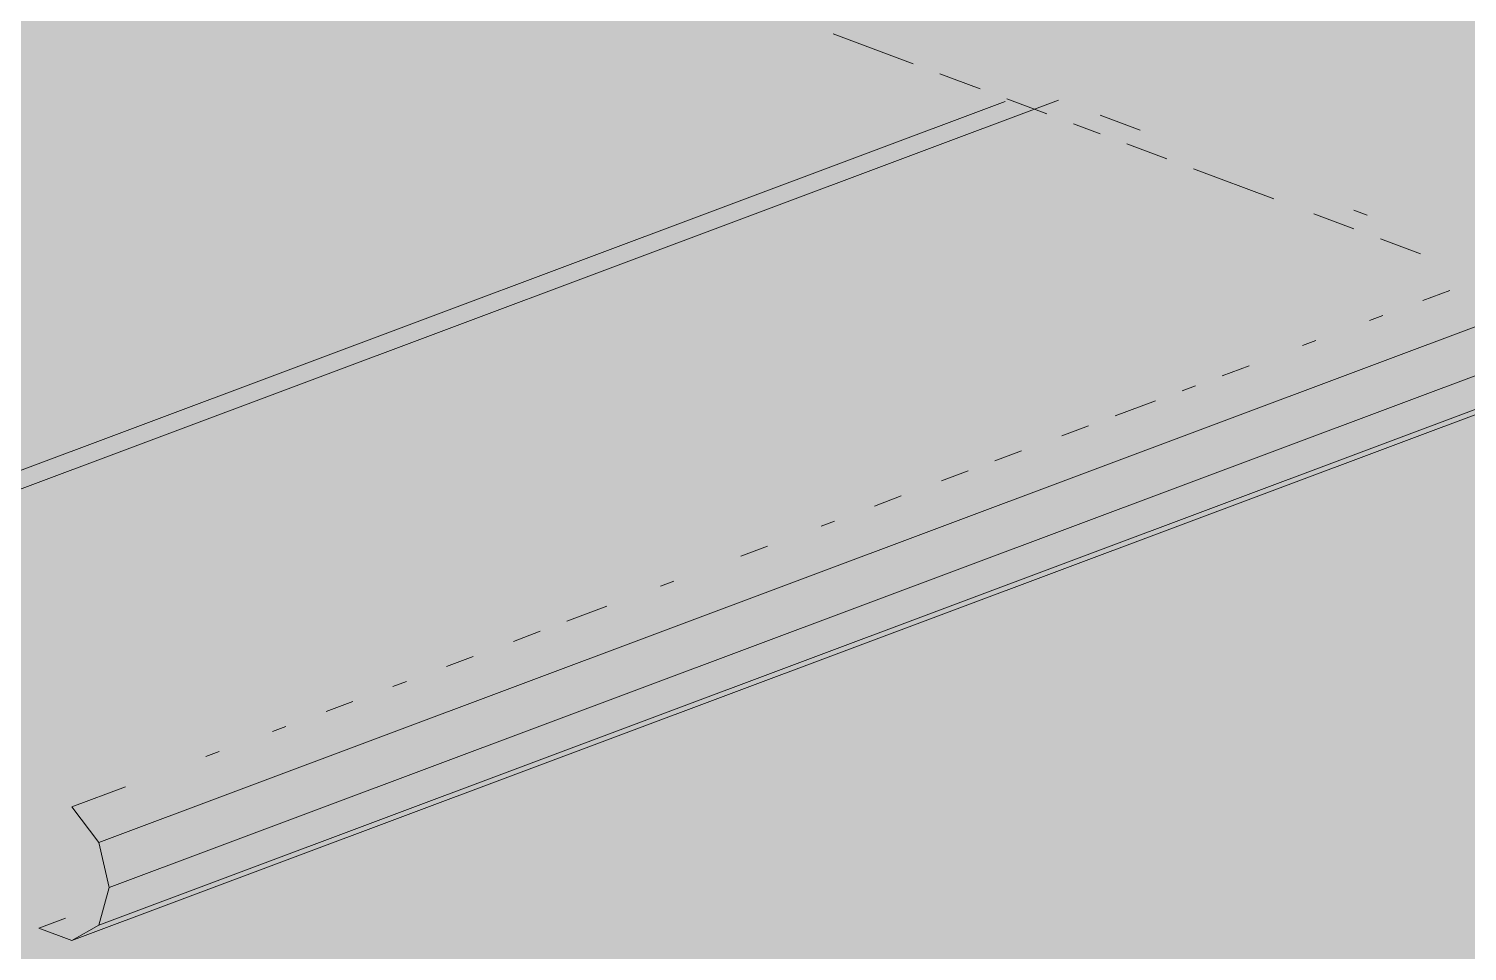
# Paper-space layout '03 3D Building and Roof' of a CAD drawing. Header units: millimetres. Extents: x 5 to 415, y 5 to 292.
# Drawn here: x 46.36 to 53.06, y 77.28 to 81.58 of the extents above; entities that cross this region are included whole.
import ezdxf

# ---------------------------------------------------------------- set-up
doc = ezdxf.new("R2010")
doc.units = ezdxf.units.MM
doc.layers.add('EXISTING', color=7, linetype='Continuous')
doc.layers.add('IMAGES', color=7, linetype='Continuous')

# ---------------------------------------------------------------- blocks, each defined once
blk = doc.blocks.new('SHEET_03')
at = {"layer": 'EXISTING', "color": 250, "lineweight": 9}
for p, q in [((46.6851, 77.7896), (71.6069, 87.1254)), ((71.4677, 86.8449), (46.7329, 77.5791)), ((46.6851, 77.4043), (71.4822, 86.6934)), ((46.5602, 77.332), (71.3573, 86.6212)), ((50.479, 81.4152), (50.1059, 81.5549)), ((50.7899, 81.2987), (50.6034, 81.3686)), ((37.7996, 76.3297), (50.9068, 81.2398)), ((37.9238, 76.2889), (51.1553, 81.2455)), ((51.1008, 81.1823), (50.9142, 81.2522)), ((51.3495, 81.1765), (51.536, 81.1066)), ((51.3495, 81.0891), (51.2251, 81.1357)), ((51.6604, 80.9726), (51.4738, 81.0425)), ((52.1578, 80.7863), (51.7847, 80.9261)), ((52.5309, 80.6466), (52.3443, 80.7164)), ((52.5309, 80.734), (52.593, 80.7107)), ((52.8418, 80.5301), (52.6552, 80.6)), ((52.8529, 80.3128), (52.9775, 80.3595)), ((52.6037, 80.2194), (52.666, 80.2428)), ((52.2921, 80.1027), (52.3545, 80.1261)), ((51.9183, 79.9627), (52.0429, 80.0094)), ((51.7314, 79.8927), (51.7937, 79.916)), ((51.4199, 79.776), (51.6068, 79.846)), ((51.1707, 79.6826), (51.2953, 79.7293)), ((50.8591, 79.5659), (50.9838, 79.6126)), ((50.6099, 79.4726), (50.7345, 79.5192)), ((50.2984, 79.3559), (50.423, 79.4025)), ((50.0492, 79.2625), (50.1115, 79.2858)), ((49.6754, 79.1225), (49.8, 79.1691)), ((49.3015, 78.9824), (49.3638, 79.0058)), ((48.8654, 78.8191), (49.0523, 78.8891)), ((48.6162, 78.7257), (48.7408, 78.7724)), ((48.3047, 78.609), (48.4293, 78.6557)), ((48.0555, 78.5156), (48.1178, 78.539)), ((47.7439, 78.3989), (47.8685, 78.4456)), ((47.4947, 78.3056), (47.557, 78.3289)), ((47.1832, 78.1889), (47.2455, 78.2122)), ((46.5602, 77.9555), (46.8094, 78.0488)), ((46.6851, 77.7896), (46.5602, 77.9555)), ((46.7329, 77.5791), (46.6851, 77.7896)), ((46.6851, 77.4043), (46.7329, 77.5791)), ((46.4057, 77.3899), (46.5303, 77.4366)), ((46.4057, 77.3899), (46.5602, 77.332)), ((46.5602, 77.332), (46.6851, 77.4043))]:
    blk.add_line(p, q, dxfattribs=at)
at = {"layer": 'IMAGES', "color": 7}
for points in [[(43.4007, 81.4857), (48.8843, 81.4857), (43.4007, 81.6571), (48.8843, 81.6571)], [(48.8843, 81.4857), (49.3984, 81.4857), (48.8843, 81.6571), (49.3984, 81.6571)], [(49.3984, 81.4857), (49.5698, 81.4857), (49.3984, 81.6571), (49.5698, 81.6571)], [(49.5698, 81.4857), (49.7411, 81.4857), (49.5698, 81.6571), (49.7411, 81.6571)], [(49.7411, 81.4857), (49.9125, 81.4857), (49.7411, 81.6571), (49.9125, 81.6571)], [(49.9125, 81.4857), (50.0838, 81.4857), (49.9125, 81.6571), (50.0838, 81.6571)], [(50.0838, 81.4857), (50.2552, 81.4857), (50.0838, 81.6571), (50.2552, 81.6571)], [(50.2552, 81.4857), (50.4266, 81.4857), (50.2552, 81.6571), (50.4266, 81.6571)], [(50.4266, 81.4857), (50.5979, 81.4857), (50.4266, 81.6571), (50.5979, 81.6571)], [(50.5979, 81.4857), (50.7693, 81.4857), (50.5979, 81.6571), (50.7693, 81.6571)], [(50.7693, 81.4857), (51.112, 81.4857), (50.7693, 81.6571), (51.112, 81.6571)], [(51.112, 81.4857), (51.2834, 81.4857), (51.112, 81.6571), (51.2834, 81.6571)], [(51.2834, 81.4857), (52.8257, 81.4857), (51.2834, 81.6571), (52.8257, 81.6571)], [(52.8257, 81.4857), (52.997, 81.4857), (52.8257, 81.6571), (52.997, 81.6571)], [(52.997, 81.4857), (53.1684, 81.4857), (52.997, 81.6571), (53.1684, 81.6571)], [(42.0298, 81.3143), (48.3702, 81.3143), (42.0298, 81.4857), (48.3702, 81.4857)], [(48.3702, 81.3143), (48.5416, 81.3143), (48.3702, 81.4857), (48.5416, 81.4857)], [(48.5416, 81.3143), (48.8843, 81.3143), (48.5416, 81.4857), (48.8843, 81.4857)], [(48.8843, 81.3143), (49.0557, 81.3143), (48.8843, 81.4857), (49.0557, 81.4857)], [(49.0557, 81.3143), (49.3984, 81.3143), (49.0557, 81.4857), (49.3984, 81.4857)], [(49.3984, 81.3143), (49.5698, 81.3143), (49.3984, 81.4857), (49.5698, 81.4857)], [(49.5698, 81.3143), (49.7411, 81.3143), (49.5698, 81.4857), (49.7411, 81.4857)], [(49.7411, 81.3143), (49.9125, 81.3143), (49.7411, 81.4857), (49.9125, 81.4857)], [(49.9125, 81.3143), (50.0838, 81.3143), (49.9125, 81.4857), (50.0838, 81.4857)], [(50.0838, 81.3143), (50.2552, 81.3143), (50.0838, 81.4857), (50.2552, 81.4857)], [(50.2552, 81.3143), (50.4266, 81.3143), (50.2552, 81.4857), (50.4266, 81.4857)], [(50.4266, 81.3143), (50.7693, 81.3143), (50.4266, 81.4857), (50.7693, 81.4857)], [(50.7693, 81.3143), (50.9407, 81.3143), (50.7693, 81.4857), (50.9407, 81.4857)], [(50.9407, 81.3143), (51.112, 81.3143), (50.9407, 81.4857), (51.112, 81.4857)], [(51.112, 81.3143), (51.2834, 81.3143), (51.112, 81.4857), (51.2834, 81.4857)], [(51.2834, 81.3143), (51.4547, 81.3143), (51.2834, 81.4857), (51.4547, 81.4857)], [(51.4547, 81.3143), (51.6261, 81.3143), (51.4547, 81.4857), (51.6261, 81.4857)], [(51.6261, 81.3143), (52.997, 81.3143), (51.6261, 81.4857), (52.997, 81.4857)], [(52.997, 81.3143), (53.1684, 81.3143), (52.997, 81.4857), (53.1684, 81.4857)], [(41.687, 81.1429), (47.8561, 81.1429), (41.687, 81.3143), (47.8561, 81.3143)], [(47.8561, 81.1429), (48.0275, 81.1429), (47.8561, 81.3143), (48.0275, 81.3143)], [(48.0275, 81.1429), (48.1988, 81.1429), (48.0275, 81.3143), (48.1988, 81.3143)], [(48.1988, 81.1429), (48.3702, 81.1429), (48.1988, 81.3143), (48.3702, 81.3143)], [(48.3702, 81.1429), (48.5416, 81.1429), (48.3702, 81.3143), (48.5416, 81.3143)], [(48.5416, 81.1429), (48.8843, 81.1429), (48.5416, 81.3143), (48.8843, 81.3143)], [(48.8843, 81.1429), (49.0557, 81.1429), (48.8843, 81.3143), (49.0557, 81.3143)], [(49.0557, 81.1429), (49.3984, 81.1429), (49.0557, 81.3143), (49.3984, 81.3143)], [(49.3984, 81.1429), (50.0838, 81.1429), (49.3984, 81.3143), (50.0838, 81.3143)], [(50.0838, 81.1429), (50.2552, 81.1429), (50.0838, 81.3143), (50.2552, 81.3143)], [(50.2552, 81.1429), (50.4266, 81.1429), (50.2552, 81.3143), (50.4266, 81.3143)], [(50.4266, 81.1429), (50.5979, 81.1429), (50.4266, 81.3143), (50.5979, 81.3143)], [(50.5979, 81.1429), (50.7693, 81.1429), (50.5979, 81.3143), (50.7693, 81.3143)], [(50.7693, 81.1429), (50.9407, 81.1429), (50.7693, 81.3143), (50.9407, 81.3143)], [(50.9407, 81.1429), (51.112, 81.1429), (50.9407, 81.3143), (51.112, 81.3143)], [(51.112, 81.1429), (51.4547, 81.1429), (51.112, 81.3143), (51.4547, 81.3143)], [(51.4547, 81.1429), (51.6261, 81.1429), (51.4547, 81.3143), (51.6261, 81.3143)], [(51.6261, 81.1429), (51.7975, 81.1429), (51.6261, 81.3143), (51.7975, 81.3143)], [(51.7975, 81.1429), (51.9688, 81.1429), (51.7975, 81.3143), (51.9688, 81.3143)], [(51.9688, 81.1429), (53.6825, 81.1429), (51.9688, 81.3143), (53.6825, 81.3143)], [(40.4875, 80.9714), (47.6848, 80.9714), (40.4875, 81.1429), (47.6848, 81.1429)], [(47.6848, 80.9714), (47.8561, 80.9714), (47.6848, 81.1429), (47.8561, 81.1429)], [(47.8561, 80.9714), (48.0275, 80.9714), (47.8561, 81.1429), (48.0275, 81.1429)], [(48.0275, 80.9714), (48.1988, 80.9714), (48.0275, 81.1429), (48.1988, 81.1429)], [(48.1988, 80.9714), (48.3702, 80.9714), (48.1988, 81.1429), (48.3702, 81.1429)], [(48.3702, 80.9714), (48.5416, 80.9714), (48.3702, 81.1429), (48.5416, 81.1429)], [(48.5416, 80.9714), (48.7129, 80.9714), (48.5416, 81.1429), (48.7129, 81.1429)], [(48.7129, 80.9714), (48.8843, 80.9714), (48.7129, 81.1429), (48.8843, 81.1429)], [(48.8843, 80.9714), (49.7411, 80.9714), (48.8843, 81.1429), (49.7411, 81.1429)], [(49.7411, 80.9714), (49.9125, 80.9714), (49.7411, 81.1429), (49.9125, 81.1429)], [(49.9125, 80.9714), (50.0838, 80.9714), (49.9125, 81.1429), (50.0838, 81.1429)], [(50.0838, 80.9714), (50.2552, 80.9714), (50.0838, 81.1429), (50.2552, 81.1429)], [(50.2552, 80.9714), (50.4266, 80.9714), (50.2552, 81.1429), (50.4266, 81.1429)], [(50.4266, 80.9714), (50.9407, 80.9714), (50.4266, 81.1429), (50.9407, 81.1429)], [(50.9407, 80.9714), (51.2834, 80.9714), (50.9407, 81.1429), (51.2834, 81.1429)], [(51.2834, 80.9714), (51.6261, 80.9714), (51.2834, 81.1429), (51.6261, 81.1429)], [(51.6261, 80.9714), (51.7975, 80.9714), (51.6261, 81.1429), (51.7975, 81.1429)], [(51.7975, 80.9714), (51.9688, 80.9714), (51.7975, 81.1429), (51.9688, 81.1429)], [(51.9688, 80.9714), (52.1402, 80.9714), (51.9688, 81.1429), (52.1402, 81.1429)], [(52.1402, 80.9714), (52.3116, 80.9714), (52.1402, 81.1429), (52.3116, 81.1429)], [(52.3116, 80.8), (52.4829, 80.8), (52.3116, 81.1429), (52.4829, 81.1429)], [(52.4829, 80.9714), (52.8257, 80.9714), (52.4829, 81.1429), (52.8257, 81.1429)], [(52.8257, 80.9714), (52.997, 80.9714), (52.8257, 81.1429), (52.997, 81.1429)], [(52.997, 80.9714), (53.1684, 80.9714), (52.997, 81.1429), (53.1684, 81.1429)], [(39.8021, 80.8), (46.9993, 80.8), (39.8021, 80.9714), (46.9993, 80.9714)], [(46.9993, 80.8), (47.1707, 80.8), (46.9993, 80.9714), (47.1707, 80.9714)], [(47.1707, 80.8), (47.342, 80.8), (47.1707, 80.9714), (47.342, 80.9714)], [(47.342, 80.8), (47.5134, 80.8), (47.342, 80.9714), (47.5134, 80.9714)], [(47.5134, 80.8), (47.6848, 80.8), (47.5134, 80.9714), (47.6848, 80.9714)], [(47.6848, 80.8), (47.8561, 80.8), (47.6848, 80.9714), (47.8561, 80.9714)], [(47.8561, 80.8), (48.0275, 80.8), (47.8561, 80.9714), (48.0275, 80.9714)], [(48.0275, 80.8), (48.1988, 80.8), (48.0275, 80.9714), (48.1988, 80.9714)], [(48.1988, 80.8), (48.3702, 80.8), (48.1988, 80.9714), (48.3702, 80.9714)], [(48.3702, 80.8), (48.5416, 80.8), (48.3702, 80.9714), (48.5416, 80.9714)], [(48.5416, 80.8), (49.227, 80.8), (48.5416, 80.9714), (49.227, 80.9714)], [(49.227, 80.8), (49.7411, 80.8), (49.227, 80.9714), (49.7411, 80.9714)], [(49.7411, 80.8), (49.9125, 80.8), (49.7411, 80.9714), (49.9125, 80.9714)], [(49.9125, 80.8), (50.0838, 80.8), (49.9125, 80.9714), (50.0838, 80.9714)], [(50.0838, 80.8), (50.4266, 80.8), (50.0838, 80.9714), (50.4266, 80.9714)], [(50.4266, 80.8), (50.5979, 80.8), (50.4266, 80.9714), (50.5979, 80.9714)], [(50.5979, 80.8), (50.7693, 80.8), (50.5979, 80.9714), (50.7693, 80.9714)], [(50.7693, 80.8), (51.2834, 80.8), (50.7693, 80.9714), (51.2834, 80.9714)], [(51.2834, 80.8), (51.4547, 80.8), (51.2834, 80.9714), (51.4547, 80.9714)], [(51.4547, 80.8), (52.1402, 80.8), (51.4547, 80.9714), (52.1402, 80.9714)], [(52.1402, 80.8), (52.3116, 80.8), (52.1402, 80.9714), (52.3116, 80.9714)], [(52.4829, 80.8), (52.6543, 80.8), (52.4829, 80.9714), (52.6543, 80.9714)], [(52.6543, 80.8), (52.8257, 80.8), (52.6543, 80.9714), (52.8257, 80.9714)], [(52.8257, 80.8), (52.997, 80.8), (52.8257, 80.9714), (52.997, 80.9714)], [(52.997, 80.8), (53.1684, 80.8), (52.997, 80.9714), (53.1684, 80.9714)], [(38.6025, 80.6286), (46.4852, 80.6286), (38.6025, 80.8), (46.4852, 80.8)], [(46.4852, 80.6286), (46.8279, 80.6286), (46.4852, 80.8), (46.8279, 80.8)], [(46.8279, 80.6286), (46.9993, 80.6286), (46.8279, 80.8), (46.9993, 80.8)], [(46.9993, 80.6286), (47.1707, 80.6286), (46.9993, 80.8), (47.1707, 80.8)], [(47.1707, 80.6286), (47.342, 80.6286), (47.1707, 80.8), (47.342, 80.8)], [(47.342, 80.6286), (47.5134, 80.6286), (47.342, 80.8), (47.5134, 80.8)], [(47.5134, 80.6286), (47.6848, 80.6286), (47.5134, 80.8), (47.6848, 80.8)], [(47.6848, 80.6286), (48.0275, 80.6286), (47.6848, 80.8), (48.0275, 80.8)], [(48.0275, 80.6286), (48.8843, 80.6286), (48.0275, 80.8), (48.8843, 80.8)], [(48.8843, 80.6286), (49.0557, 80.6286), (48.8843, 80.8), (49.0557, 80.8)], [(49.0557, 80.6286), (49.227, 80.6286), (49.0557, 80.8), (49.227, 80.8)], [(49.227, 80.6286), (49.3984, 80.6286), (49.227, 80.8), (49.3984, 80.8)], [(49.3984, 80.6286), (49.5698, 80.6286), (49.3984, 80.8), (49.5698, 80.8)], [(49.5698, 80.6286), (50.0838, 80.6286), (49.5698, 80.8), (50.0838, 80.8)], [(50.0838, 80.6286), (50.2552, 80.6286), (50.0838, 80.8), (50.2552, 80.8)], [(50.2552, 80.6286), (50.4266, 80.6286), (50.2552, 80.8), (50.4266, 80.8)], [(50.4266, 80.6286), (50.7693, 80.6286), (50.4266, 80.8), (50.7693, 80.8)], [(50.7693, 80.6286), (51.4547, 80.6286), (50.7693, 80.8), (51.4547, 80.8)], [(51.4547, 80.6286), (51.6261, 80.6286), (51.4547, 80.8), (51.6261, 80.8)], [(51.6261, 80.6286), (51.7975, 80.6286), (51.6261, 80.8), (51.7975, 80.8)], [(51.7975, 80.6286), (51.9688, 80.6286), (51.7975, 80.8), (51.9688, 80.8)], [(51.9688, 80.6286), (52.3116, 80.6286), (51.9688, 80.8), (52.3116, 80.8)], [(52.3116, 80.6286), (52.4829, 80.6286), (52.3116, 80.8), (52.4829, 80.8)], [(52.4829, 80.4571), (52.6543, 80.4571), (52.4829, 80.8), (52.6543, 80.8)], [(52.6543, 80.6286), (52.8257, 80.6286), (52.6543, 80.8), (52.8257, 80.8)], [(52.8257, 80.6286), (52.997, 80.6286), (52.8257, 80.8), (52.997, 80.8)], [(52.997, 80.6286), (53.1684, 80.6286), (52.997, 80.8), (53.1684, 80.8)], [(46.1425, 80.4571), (46.4852, 80.4571), (46.1425, 80.6286), (46.4852, 80.6286)], [(46.4852, 80.4571), (46.8279, 80.4571), (46.4852, 80.6286), (46.8279, 80.6286)], [(46.8279, 80.4571), (46.9993, 80.4571), (46.8279, 80.6286), (46.9993, 80.6286)], [(46.9993, 80.4571), (47.1707, 80.4571), (46.9993, 80.6286), (47.1707, 80.6286)], [(47.1707, 80.4571), (47.342, 80.4571), (47.1707, 80.6286), (47.342, 80.6286)], [(47.342, 80.4571), (47.6848, 80.4571), (47.342, 80.6286), (47.6848, 80.6286)], [(47.6848, 80.4571), (48.3702, 80.4571), (47.6848, 80.6286), (48.3702, 80.6286)], [(48.3702, 80.4571), (48.5416, 80.4571), (48.3702, 80.6286), (48.5416, 80.6286)], [(48.5416, 80.4571), (48.7129, 80.4571), (48.5416, 80.6286), (48.7129, 80.6286)], [(48.7129, 80.4571), (48.8843, 80.4571), (48.7129, 80.6286), (48.8843, 80.6286)], [(48.8843, 80.4571), (49.0557, 80.4571), (48.8843, 80.6286), (49.0557, 80.6286)], [(49.0557, 80.2857), (49.227, 80.2857), (49.0557, 80.6286), (49.227, 80.6286)], [(49.227, 80.4571), (49.5698, 80.4571), (49.227, 80.6286), (49.5698, 80.6286)], [(49.5698, 80.4571), (49.7411, 80.4571), (49.5698, 80.6286), (49.7411, 80.6286)], [(49.7411, 80.4571), (49.9125, 80.4571), (49.7411, 80.6286), (49.9125, 80.6286)], [(49.9125, 80.4571), (50.2552, 80.4571), (49.9125, 80.6286), (50.2552, 80.6286)], [(50.2552, 80.4571), (51.7975, 80.4571), (50.2552, 80.6286), (51.7975, 80.6286)], [(51.7975, 80.4571), (52.3116, 80.4571), (51.7975, 80.6286), (52.3116, 80.6286)], [(52.3116, 80.4571), (52.4829, 80.4571), (52.3116, 80.6286), (52.4829, 80.6286)], [(52.6543, 80.4571), (52.8257, 80.4571), (52.6543, 80.6286), (52.8257, 80.6286)], [(52.8257, 80.4571), (52.997, 80.4571), (52.8257, 80.6286), (52.997, 80.6286)], [(52.997, 80.4571), (53.1684, 80.4571), (52.997, 80.6286), (53.1684, 80.6286)], [(46.3139, 80.2857), (46.4852, 80.2857), (46.3139, 80.4571), (46.4852, 80.4571)], [(46.4852, 80.2857), (46.8279, 80.2857), (46.4852, 80.4571), (46.8279, 80.4571)], [(46.8279, 80.2857), (46.9993, 80.2857), (46.8279, 80.4571), (46.9993, 80.4571)], [(46.9993, 80.2857), (47.1707, 80.2857), (46.9993, 80.4571), (47.1707, 80.4571)], [(47.1707, 80.2857), (47.8561, 80.2857), (47.1707, 80.4571), (47.8561, 80.4571)], [(47.8561, 80.2857), (48.1988, 80.2857), (47.8561, 80.4571), (48.1988, 80.4571)], [(48.1988, 80.2857), (48.3702, 80.2857), (48.1988, 80.4571), (48.3702, 80.4571)], [(48.3702, 80.2857), (48.5416, 80.2857), (48.3702, 80.4571), (48.5416, 80.4571)], [(48.5416, 80.2857), (48.7129, 80.2857), (48.5416, 80.4571), (48.7129, 80.4571)], [(48.7129, 80.2857), (49.0557, 80.2857), (48.7129, 80.4571), (49.0557, 80.4571)], [(49.227, 80.2857), (49.3984, 80.2857), (49.227, 80.4571), (49.3984, 80.4571)], [(49.3984, 80.2857), (49.5698, 80.2857), (49.3984, 80.4571), (49.5698, 80.4571)], [(49.5698, 80.2857), (49.9125, 80.2857), (49.5698, 80.4571), (49.9125, 80.4571)], [(49.9125, 80.2857), (51.4547, 80.2857), (49.9125, 80.4571), (51.4547, 80.4571)], [(51.4547, 80.2857), (51.6261, 80.2857), (51.4547, 80.4571), (51.6261, 80.4571)], [(51.6261, 80.2857), (51.7975, 80.2857), (51.6261, 80.4571), (51.7975, 80.4571)], [(51.7975, 80.2857), (52.1402, 80.2857), (51.7975, 80.4571), (52.1402, 80.4571)], [(52.1402, 80.2857), (52.3116, 80.2857), (52.1402, 80.4571), (52.3116, 80.4571)], [(52.3116, 80.2857), (52.4829, 80.2857), (52.3116, 80.4571), (52.4829, 80.4571)], [(52.4829, 80.2857), (52.6543, 80.2857), (52.4829, 80.4571), (52.6543, 80.4571)], [(52.6543, 80.2857), (52.8257, 80.2857), (52.6543, 80.4571), (52.8257, 80.4571)], [(52.8257, 80.2857), (52.997, 80.2857), (52.8257, 80.4571), (52.997, 80.4571)], [(52.997, 80.2857), (53.1684, 80.2857), (52.997, 80.4571), (53.1684, 80.4571)], [(46.3139, 80.1143), (47.5134, 80.1143), (46.3139, 80.2857), (47.5134, 80.2857)], [(47.5134, 80.1143), (47.6848, 80.1143), (47.5134, 80.2857), (47.6848, 80.2857)], [(47.6848, 80.1143), (47.8561, 80.1143), (47.6848, 80.2857), (47.8561, 80.2857)], [(47.8561, 80.1143), (48.0275, 80.1143), (47.8561, 80.2857), (48.0275, 80.2857)], [(48.0275, 80.1143), (48.1988, 80.1143), (48.0275, 80.2857), (48.1988, 80.2857)], [(48.1988, 80.1143), (48.5416, 80.1143), (48.1988, 80.2857), (48.5416, 80.2857)], [(48.5416, 80.1143), (48.7129, 80.1143), (48.5416, 80.2857), (48.7129, 80.2857)], [(48.7129, 80.1143), (48.8843, 80.1143), (48.7129, 80.2857), (48.8843, 80.2857)], [(48.8843, 80.1143), (49.0557, 80.1143), (48.8843, 80.2857), (49.0557, 80.2857)], [(49.0557, 80.1143), (49.3984, 80.1143), (49.0557, 80.2857), (49.3984, 80.2857)], [(49.3984, 80.1143), (51.112, 80.1143), (49.3984, 80.2857), (51.112, 80.2857)], [(51.112, 80.1143), (51.2834, 80.1143), (51.112, 80.2857), (51.2834, 80.2857)], [(51.2834, 80.1143), (51.4547, 80.1143), (51.2834, 80.2857), (51.4547, 80.2857)], [(51.4547, 80.1143), (51.6261, 80.1143), (51.4547, 80.2857), (51.6261, 80.2857)], [(51.6261, 80.1143), (52.1402, 80.1143), (51.6261, 80.2857), (52.1402, 80.2857)], [(52.1402, 80.1143), (52.3116, 80.1143), (52.1402, 80.2857), (52.3116, 80.2857)], [(52.3116, 80.1143), (52.4829, 80.1143), (52.3116, 80.2857), (52.4829, 80.2857)], [(52.4829, 80.1143), (52.6543, 80.1143), (52.4829, 80.2857), (52.6543, 80.2857)], [(52.6543, 80.1143), (52.8257, 80.1143), (52.6543, 80.2857), (52.8257, 80.2857)], [(52.8257, 80.1143), (52.997, 80.1143), (52.8257, 80.2857), (52.997, 80.2857)], [(52.997, 79.9429), (53.3397, 79.9429), (52.997, 80.2857), (53.3397, 80.2857)], [(46.3139, 79.9429), (46.9993, 79.9429), (46.3139, 80.1143), (46.9993, 80.1143)], [(46.9993, 79.9429), (47.1707, 79.9429), (46.9993, 80.1143), (47.1707, 80.1143)], [(47.1707, 79.9429), (47.342, 79.9429), (47.1707, 80.1143), (47.342, 80.1143)], [(47.342, 79.9429), (47.5134, 79.9429), (47.342, 80.1143), (47.5134, 80.1143)], [(47.5134, 79.9429), (47.6848, 79.9429), (47.5134, 80.1143), (47.6848, 80.1143)], [(47.6848, 79.7714), (47.8561, 79.7714), (47.6848, 80.1143), (47.8561, 80.1143)], [(47.8561, 79.9429), (48.0275, 79.9429), (47.8561, 80.1143), (48.0275, 80.1143)], [(48.0275, 79.9429), (48.1988, 79.9429), (48.0275, 80.1143), (48.1988, 80.1143)], [(48.1988, 79.9429), (48.3702, 79.9429), (48.1988, 80.1143), (48.3702, 80.1143)], [(48.3702, 79.9429), (48.5416, 79.9429), (48.3702, 80.1143), (48.5416, 80.1143)], [(48.5416, 79.9429), (49.0557, 79.9429), (48.5416, 80.1143), (49.0557, 80.1143)], [(49.0557, 79.9429), (50.7693, 79.9429), (49.0557, 80.1143), (50.7693, 80.1143)], [(50.7693, 79.9429), (50.9407, 79.9429), (50.7693, 80.1143), (50.9407, 80.1143)], [(50.9407, 79.9429), (51.112, 79.9429), (50.9407, 80.1143), (51.112, 80.1143)], [(51.112, 79.9429), (51.2834, 79.9429), (51.112, 80.1143), (51.2834, 80.1143)], [(51.2834, 79.9429), (51.4547, 79.9429), (51.2834, 80.1143), (51.4547, 80.1143)], [(51.4547, 79.9429), (51.7975, 79.9429), (51.4547, 80.1143), (51.7975, 80.1143)], [(51.7975, 79.9429), (51.9688, 79.9429), (51.7975, 80.1143), (51.9688, 80.1143)], [(51.9688, 79.9429), (52.1402, 79.9429), (51.9688, 80.1143), (52.1402, 80.1143)], [(52.1402, 79.9429), (52.3116, 79.9429), (52.1402, 80.1143), (52.3116, 80.1143)], [(52.3116, 79.9429), (52.4829, 79.9429), (52.3116, 80.1143), (52.4829, 80.1143)], [(52.4829, 79.9429), (52.6543, 79.9429), (52.4829, 80.1143), (52.6543, 80.1143)], [(52.6543, 79.9429), (52.8257, 79.9429), (52.6543, 80.1143), (52.8257, 80.1143)], [(52.8257, 79.9429), (52.997, 79.9429), (52.8257, 80.1143), (52.997, 80.1143)], [(45.7998, 79.7714), (46.4852, 79.7714), (45.7998, 79.9429), (46.4852, 79.9429)], [(46.4852, 79.7714), (46.6566, 79.7714), (46.4852, 79.9429), (46.6566, 79.9429)], [(46.6566, 79.7714), (46.8279, 79.7714), (46.6566, 79.9429), (46.8279, 79.9429)], [(46.8279, 79.7714), (46.9993, 79.7714), (46.8279, 79.9429), (46.9993, 79.9429)], [(46.9993, 79.7714), (47.1707, 79.7714), (46.9993, 79.9429), (47.1707, 79.9429)], [(47.1707, 79.7714), (47.342, 79.7714), (47.1707, 79.9429), (47.342, 79.9429)], [(47.342, 79.7714), (47.6848, 79.7714), (47.342, 79.9429), (47.6848, 79.9429)], [(47.8561, 79.7714), (48.0275, 79.7714), (47.8561, 79.9429), (48.0275, 79.9429)], [(48.0275, 79.7714), (48.1988, 79.7714), (48.0275, 79.9429), (48.1988, 79.9429)], [(48.1988, 79.7714), (48.5416, 79.7714), (48.1988, 79.9429), (48.5416, 79.9429)], [(48.5416, 79.7714), (50.4266, 79.7714), (48.5416, 79.9429), (50.4266, 79.9429)], [(50.4266, 79.7714), (50.9407, 79.7714), (50.4266, 79.9429), (50.9407, 79.9429)], [(50.9407, 79.7714), (51.2834, 79.7714), (50.9407, 79.9429), (51.2834, 79.9429)], [(51.2834, 79.7714), (51.4547, 79.7714), (51.2834, 79.9429), (51.4547, 79.9429)], [(51.4547, 79.7714), (51.6261, 79.7714), (51.4547, 79.9429), (51.6261, 79.9429)], [(51.6261, 79.7714), (51.7975, 79.7714), (51.6261, 79.9429), (51.7975, 79.9429)], [(51.7975, 79.6), (52.1402, 79.6), (51.7975, 79.9429), (52.1402, 79.9429)], [(52.1402, 79.6), (52.3116, 79.6), (52.1402, 79.9429), (52.3116, 79.9429)], [(52.3116, 79.7714), (52.4829, 79.7714), (52.3116, 79.9429), (52.4829, 79.9429)], [(52.4829, 79.7714), (52.6543, 79.7714), (52.4829, 79.9429), (52.6543, 79.9429)], [(52.6543, 79.7714), (52.997, 79.7714), (52.6543, 79.9429), (52.997, 79.9429)], [(52.997, 79.7714), (53.1684, 79.7714), (52.997, 79.9429), (53.1684, 79.9429)], [(46.3139, 79.6), (46.4852, 79.6), (46.3139, 79.7714), (46.4852, 79.7714)], [(46.4852, 79.6), (46.6566, 79.6), (46.4852, 79.7714), (46.6566, 79.7714)], [(46.6566, 79.6), (46.8279, 79.6), (46.6566, 79.7714), (46.8279, 79.7714)], [(46.8279, 79.6), (46.9993, 79.6), (46.8279, 79.7714), (46.9993, 79.7714)], [(46.9993, 79.6), (47.1707, 79.6), (46.9993, 79.7714), (47.1707, 79.7714)], [(47.1707, 79.6), (47.342, 79.6), (47.1707, 79.7714), (47.342, 79.7714)], [(47.342, 79.6), (47.5134, 79.6), (47.342, 79.7714), (47.5134, 79.7714)], [(47.5134, 79.6), (47.6848, 79.6), (47.5134, 79.7714), (47.6848, 79.7714)], [(47.6848, 79.6), (48.0275, 79.6), (47.6848, 79.7714), (48.0275, 79.7714)], [(48.0275, 79.6), (49.7411, 79.6), (48.0275, 79.7714), (49.7411, 79.7714)], [(49.7411, 79.6), (50.2552, 79.6), (49.7411, 79.7714), (50.2552, 79.7714)], [(50.2552, 79.6), (50.4266, 79.6), (50.2552, 79.7714), (50.4266, 79.7714)], [(50.4266, 79.6), (50.7693, 79.6), (50.4266, 79.7714), (50.7693, 79.7714)], [(50.7693, 79.6), (50.9407, 79.6), (50.7693, 79.7714), (50.9407, 79.7714)], [(50.9407, 79.6), (51.112, 79.6), (50.9407, 79.7714), (51.112, 79.7714)], [(51.112, 79.6), (51.2834, 79.6), (51.112, 79.7714), (51.2834, 79.7714)], [(51.2834, 79.6), (51.4547, 79.6), (51.2834, 79.7714), (51.4547, 79.7714)], [(51.4547, 79.6), (51.7975, 79.6), (51.4547, 79.7714), (51.7975, 79.7714)], [(52.3116, 79.6), (52.6543, 79.6), (52.3116, 79.7714), (52.6543, 79.7714)], [(52.6543, 79.6), (53.1684, 79.6), (52.6543, 79.7714), (53.1684, 79.7714)], [(46.3139, 79.2571), (46.4852, 79.2571), (46.3139, 79.6), (46.4852, 79.6)], [(46.4852, 79.4286), (46.6566, 79.4286), (46.4852, 79.6), (46.6566, 79.6)], [(46.6566, 79.4286), (46.8279, 79.4286), (46.6566, 79.6), (46.8279, 79.6)], [(46.8279, 79.4286), (46.9993, 79.4286), (46.8279, 79.6), (46.9993, 79.6)], [(46.9993, 79.4286), (47.1707, 79.4286), (46.9993, 79.6), (47.1707, 79.6)], [(47.1707, 79.4286), (47.6848, 79.4286), (47.1707, 79.6), (47.6848, 79.6)], [(47.6848, 79.4286), (49.0557, 79.4286), (47.6848, 79.6), (49.0557, 79.6)], [(49.0557, 79.4286), (49.5698, 79.4286), (49.0557, 79.6), (49.5698, 79.6)], [(49.5698, 79.4286), (49.7411, 79.4286), (49.5698, 79.6), (49.7411, 79.6)], [(49.7411, 79.4286), (49.9125, 79.4286), (49.7411, 79.6), (49.9125, 79.6)], [(49.9125, 79.4286), (50.0838, 79.4286), (49.9125, 79.6), (50.0838, 79.6)], [(50.0838, 79.4286), (50.4266, 79.4286), (50.0838, 79.6), (50.4266, 79.6)], [(50.4266, 79.4286), (50.5979, 79.4286), (50.4266, 79.6), (50.5979, 79.6)], [(50.5979, 79.4286), (51.112, 79.4286), (50.5979, 79.6), (51.112, 79.6)], [(51.112, 79.4286), (51.2834, 79.4286), (51.112, 79.6), (51.2834, 79.6)], [(51.2834, 79.4286), (51.6261, 79.4286), (51.2834, 79.6), (51.6261, 79.6)], [(51.6261, 79.4286), (52.1402, 79.4286), (51.6261, 79.6), (52.1402, 79.6)], [(52.1402, 79.4286), (52.6543, 79.4286), (52.1402, 79.6), (52.6543, 79.6)], [(52.6543, 79.4286), (52.997, 79.4286), (52.6543, 79.6), (52.997, 79.6)], [(52.997, 79.4286), (53.3397, 79.4286), (52.997, 79.6), (53.3397, 79.6)], [(46.4852, 79.2571), (46.8279, 79.2571), (46.4852, 79.4286), (46.8279, 79.4286)], [(46.8279, 79.2571), (47.1707, 79.2571), (46.8279, 79.4286), (47.1707, 79.4286)], [(47.1707, 79.2571), (48.8843, 79.2571), (47.1707, 79.4286), (48.8843, 79.4286)], [(48.8843, 79.2571), (49.0557, 79.2571), (48.8843, 79.4286), (49.0557, 79.4286)], [(49.0557, 79.2571), (49.227, 79.2571), (49.0557, 79.4286), (49.227, 79.4286)], [(49.227, 79.2571), (49.3984, 79.2571), (49.227, 79.4286), (49.3984, 79.4286)], [(49.3984, 79.2571), (49.5698, 79.2571), (49.3984, 79.4286), (49.5698, 79.4286)], [(49.5698, 79.2571), (49.9125, 79.2571), (49.5698, 79.4286), (49.9125, 79.4286)], [(49.9125, 79.2571), (50.0838, 79.2571), (49.9125, 79.4286), (50.0838, 79.4286)], [(50.0838, 79.2571), (50.2552, 79.2571), (50.0838, 79.4286), (50.2552, 79.4286)], [(50.2552, 79.2571), (50.4266, 79.2571), (50.2552, 79.4286), (50.4266, 79.4286)], [(50.4266, 79.2571), (50.9407, 79.2571), (50.4266, 79.4286), (50.9407, 79.4286)], [(50.9407, 79.2571), (51.6261, 79.2571), (50.9407, 79.4286), (51.6261, 79.4286)], [(51.6261, 79.2571), (52.1402, 79.2571), (51.6261, 79.4286), (52.1402, 79.4286)], [(52.1402, 79.2571), (52.3116, 79.2571), (52.1402, 79.4286), (52.3116, 79.4286)], [(52.3116, 79.2571), (52.4829, 79.2571), (52.3116, 79.4286), (52.4829, 79.4286)], [(52.4829, 79.2571), (52.6543, 79.2571), (52.4829, 79.4286), (52.6543, 79.4286)], [(52.6543, 79.2571), (52.8257, 79.2571), (52.6543, 79.4286), (52.8257, 79.4286)], [(52.8257, 79.2571), (55.2247, 79.2571), (52.8257, 79.4286), (55.2247, 79.4286)], [(46.1425, 79.0857), (46.8279, 79.0857), (46.1425, 79.2571), (46.8279, 79.2571)], [(46.8279, 79.0857), (48.1988, 79.0857), (46.8279, 79.2571), (48.1988, 79.2571)], [(48.1988, 79.0857), (48.3702, 79.0857), (48.1988, 79.2571), (48.3702, 79.2571)], [(48.3702, 79.0857), (48.5416, 79.0857), (48.3702, 79.2571), (48.5416, 79.2571)], [(48.5416, 79.0857), (48.7129, 79.0857), (48.5416, 79.2571), (48.7129, 79.2571)], [(48.7129, 79.0857), (48.8843, 79.0857), (48.7129, 79.2571), (48.8843, 79.2571)], [(48.8843, 79.0857), (49.0557, 79.0857), (48.8843, 79.2571), (49.0557, 79.2571)], [(49.0557, 79.0857), (49.227, 79.0857), (49.0557, 79.2571), (49.227, 79.2571)], [(49.227, 79.0857), (49.3984, 79.0857), (49.227, 79.2571), (49.3984, 79.2571)], [(49.3984, 79.0857), (49.5698, 79.0857), (49.3984, 79.2571), (49.5698, 79.2571)], [(49.5698, 79.0857), (49.7411, 79.0857), (49.5698, 79.2571), (49.7411, 79.2571)], [(49.7411, 78.9143), (49.9125, 78.9143), (49.7411, 79.2571), (49.9125, 79.2571)], [(49.9125, 79.0857), (50.0838, 79.0857), (49.9125, 79.2571), (50.0838, 79.2571)], [(50.0838, 79.0857), (50.2552, 79.0857), (50.0838, 79.2571), (50.2552, 79.2571)], [(50.2552, 79.0857), (50.7693, 79.0857), (50.2552, 79.2571), (50.7693, 79.2571)], [(50.7693, 79.0857), (50.9407, 79.0857), (50.7693, 79.2571), (50.9407, 79.2571)], [(50.9407, 79.0857), (51.112, 79.0857), (50.9407, 79.2571), (51.112, 79.2571)], [(51.112, 79.0857), (51.2834, 79.0857), (51.112, 79.2571), (51.2834, 79.2571)], [(51.2834, 79.0857), (51.4547, 79.0857), (51.2834, 79.2571), (51.4547, 79.2571)], [(51.4547, 79.0857), (51.7975, 79.0857), (51.4547, 79.2571), (51.7975, 79.2571)], [(51.7975, 79.0857), (52.1402, 79.0857), (51.7975, 79.2571), (52.1402, 79.2571)], [(52.1402, 79.0857), (52.3116, 79.0857), (52.1402, 79.2571), (52.3116, 79.2571)], [(52.3116, 79.0857), (55.7388, 79.0857), (52.3116, 79.2571), (55.7388, 79.2571)], [(46.1425, 78.9143), (48.1988, 78.9143), (46.1425, 79.0857), (48.1988, 79.0857)], [(48.1988, 78.9143), (48.3702, 78.9143), (48.1988, 79.0857), (48.3702, 79.0857)], [(48.3702, 78.9143), (48.5416, 78.9143), (48.3702, 79.0857), (48.5416, 79.0857)], [(48.5416, 78.9143), (48.7129, 78.9143), (48.5416, 79.0857), (48.7129, 79.0857)], [(48.7129, 78.9143), (48.8843, 78.9143), (48.7129, 79.0857), (48.8843, 79.0857)], [(48.8843, 78.9143), (49.0557, 78.9143), (48.8843, 79.0857), (49.0557, 79.0857)], [(49.0557, 78.9143), (49.227, 78.9143), (49.0557, 79.0857), (49.227, 79.0857)], [(49.227, 78.7429), (49.5698, 78.7429), (49.227, 79.0857), (49.5698, 79.0857)], [(49.5698, 78.9143), (49.7411, 78.9143), (49.5698, 79.0857), (49.7411, 79.0857)], [(49.9125, 78.9143), (50.0838, 78.9143), (49.9125, 79.0857), (50.0838, 79.0857)], [(50.0838, 78.9143), (50.4266, 78.9143), (50.0838, 79.0857), (50.4266, 79.0857)], [(50.4266, 78.9143), (50.5979, 78.9143), (50.4266, 79.0857), (50.5979, 79.0857)], [(50.5979, 78.9143), (50.7693, 78.9143), (50.5979, 79.0857), (50.7693, 79.0857)], [(50.7693, 78.9143), (50.9407, 78.9143), (50.7693, 79.0857), (50.9407, 79.0857)], [(50.9407, 78.9143), (51.4547, 78.9143), (50.9407, 79.0857), (51.4547, 79.0857)], [(51.4547, 78.9143), (51.6261, 78.9143), (51.4547, 79.0857), (51.6261, 79.0857)], [(51.6261, 78.9143), (51.7975, 78.9143), (51.6261, 79.0857), (51.7975, 79.0857)], [(51.7975, 78.9143), (51.9688, 78.9143), (51.7975, 79.0857), (51.9688, 79.0857)], [(51.9688, 78.9143), (56.0816, 78.9143), (51.9688, 79.0857), (56.0816, 79.0857)], [(45.6284, 78.7429), (47.342, 78.7429), (45.6284, 78.9143), (47.342, 78.9143)], [(47.342, 78.7429), (47.8561, 78.7429), (47.342, 78.9143), (47.8561, 78.9143)], [(47.8561, 78.7429), (48.0275, 78.7429), (47.8561, 78.9143), (48.0275, 78.9143)], [(48.0275, 78.7429), (48.1988, 78.7429), (48.0275, 78.9143), (48.1988, 78.9143)], [(48.1988, 78.7429), (48.3702, 78.7429), (48.1988, 78.9143), (48.3702, 78.9143)], [(48.3702, 78.7429), (48.5416, 78.7429), (48.3702, 78.9143), (48.5416, 78.9143)], [(48.5416, 78.7429), (48.7129, 78.7429), (48.5416, 78.9143), (48.7129, 78.9143)], [(48.7129, 78.7429), (48.8843, 78.7429), (48.7129, 78.9143), (48.8843, 78.9143)], [(48.8843, 78.7429), (49.227, 78.7429), (48.8843, 78.9143), (49.227, 78.9143)], [(49.5698, 78.5714), (49.9125, 78.5714), (49.5698, 78.9143), (49.9125, 78.9143)], [(49.9125, 78.7429), (50.2552, 78.7429), (49.9125, 78.9143), (50.2552, 78.9143)], [(50.2552, 78.7429), (50.4266, 78.7429), (50.2552, 78.9143), (50.4266, 78.9143)], [(50.4266, 78.7429), (50.9407, 78.7429), (50.4266, 78.9143), (50.9407, 78.9143)], [(50.9407, 78.7429), (51.112, 78.7429), (50.9407, 78.9143), (51.112, 78.9143)], [(51.112, 78.7429), (51.4547, 78.7429), (51.112, 78.9143), (51.4547, 78.9143)], [(51.4547, 78.7429), (56.4243, 78.7429), (51.4547, 78.9143), (56.4243, 78.9143)], [(45.2857, 78.5714), (46.8279, 78.5714), (45.2857, 78.7429), (46.8279, 78.7429)], [(46.8279, 78.5714), (46.9993, 78.5714), (46.8279, 78.7429), (46.9993, 78.7429)], [(46.9993, 78.5714), (47.1707, 78.5714), (46.9993, 78.7429), (47.1707, 78.7429)], [(47.1707, 78.5714), (47.342, 78.5714), (47.1707, 78.7429), (47.342, 78.7429)], [(47.342, 78.5714), (47.6848, 78.5714), (47.342, 78.7429), (47.6848, 78.7429)], [(47.6848, 78.5714), (47.8561, 78.5714), (47.6848, 78.7429), (47.8561, 78.7429)], [(47.8561, 78.5714), (48.0275, 78.5714), (47.8561, 78.7429), (48.0275, 78.7429)], [(48.0275, 78.5714), (48.1988, 78.5714), (48.0275, 78.7429), (48.1988, 78.7429)], [(48.1988, 78.5714), (48.5416, 78.5714), (48.1988, 78.7429), (48.5416, 78.7429)], [(48.5416, 78.5714), (48.7129, 78.5714), (48.5416, 78.7429), (48.7129, 78.7429)], [(48.7129, 78.2286), (48.8843, 78.2286), (48.7129, 78.7429), (48.8843, 78.7429)], [(48.8843, 78.5714), (49.5698, 78.5714), (48.8843, 78.7429), (49.5698, 78.7429)], [(49.9125, 78.5714), (50.4266, 78.5714), (49.9125, 78.7429), (50.4266, 78.7429)], [(50.4266, 78.5714), (50.5979, 78.5714), (50.4266, 78.7429), (50.5979, 78.7429)], [(50.5979, 78.5714), (50.7693, 78.5714), (50.5979, 78.7429), (50.7693, 78.7429)], [(50.7693, 78.5714), (50.9407, 78.5714), (50.7693, 78.7429), (50.9407, 78.7429)], [(50.9407, 78.5714), (57.1097, 78.5714), (50.9407, 78.7429), (57.1097, 78.7429)], [(44.7716, 78.4), (46.4852, 78.4), (44.7716, 78.5714), (46.4852, 78.5714)], [(46.4852, 78.4), (46.8279, 78.4), (46.4852, 78.5714), (46.8279, 78.5714)], [(46.8279, 78.4), (46.9993, 78.4), (46.8279, 78.5714), (46.9993, 78.5714)], [(46.9993, 78.4), (47.1707, 78.4), (46.9993, 78.5714), (47.1707, 78.5714)], [(47.1707, 78.4), (47.342, 78.4), (47.1707, 78.5714), (47.342, 78.5714)], [(47.342, 78.4), (47.6848, 78.4), (47.342, 78.5714), (47.6848, 78.5714)], [(47.6848, 78.4), (47.8561, 78.4), (47.6848, 78.5714), (47.8561, 78.5714)], [(47.8561, 78.4), (48.0275, 78.4), (47.8561, 78.5714), (48.0275, 78.5714)], [(48.0275, 78.2286), (48.1988, 78.2286), (48.0275, 78.5714), (48.1988, 78.5714)], [(48.1988, 78.4), (48.3702, 78.4), (48.1988, 78.5714), (48.3702, 78.5714)], [(48.3702, 78.4), (48.7129, 78.4), (48.3702, 78.5714), (48.7129, 78.5714)], [(48.8843, 78.4), (49.0557, 78.4), (48.8843, 78.5714), (49.0557, 78.5714)], [(49.0557, 78.4), (49.5698, 78.4), (49.0557, 78.5714), (49.5698, 78.5714)], [(49.5698, 78.4), (49.9125, 78.4), (49.5698, 78.5714), (49.9125, 78.5714)], [(49.9125, 78.4), (50.0838, 78.4), (49.9125, 78.5714), (50.0838, 78.5714)], [(50.0838, 78.4), (50.2552, 78.4), (50.0838, 78.5714), (50.2552, 78.5714)], [(50.2552, 78.4), (50.4266, 78.4), (50.2552, 78.5714), (50.4266, 78.5714)], [(50.4266, 78.4), (50.5979, 78.4), (50.4266, 78.5714), (50.5979, 78.5714)], [(50.5979, 78.4), (57.4525, 78.4), (50.5979, 78.5714), (57.4525, 78.5714)], [(46.3139, 78.2286), (46.4852, 78.2286), (46.3139, 78.4), (46.4852, 78.4)], [(46.4852, 78.2286), (46.8279, 78.2286), (46.4852, 78.4), (46.8279, 78.4)], [(46.8279, 78.2286), (46.9993, 78.2286), (46.8279, 78.4), (46.9993, 78.4)], [(46.9993, 78.2286), (47.1707, 78.2286), (46.9993, 78.4), (47.1707, 78.4)], [(47.1707, 78.2286), (47.342, 78.2286), (47.1707, 78.4), (47.342, 78.4)], [(47.342, 78.2286), (47.5134, 78.2286), (47.342, 78.4), (47.5134, 78.4)], [(47.5134, 78.2286), (48.0275, 78.2286), (47.5134, 78.4), (48.0275, 78.4)], [(48.1988, 78.2286), (48.7129, 78.2286), (48.1988, 78.4), (48.7129, 78.4)], [(48.8843, 78.2286), (49.3984, 78.2286), (48.8843, 78.4), (49.3984, 78.4)], [(49.3984, 78.2286), (49.9125, 78.2286), (49.3984, 78.4), (49.9125, 78.4)], [(49.9125, 78.2286), (50.0838, 78.2286), (49.9125, 78.4), (50.0838, 78.4)], [(50.0838, 78.2286), (57.9665, 78.2286), (50.0838, 78.4), (57.9665, 78.4)], [(46.3139, 78.0571), (46.4852, 78.0571), (46.3139, 78.2286), (46.4852, 78.2286)], [(46.4852, 78.0571), (46.6566, 78.0571), (46.4852, 78.2286), (46.6566, 78.2286)], [(46.6566, 78.0571), (46.8279, 78.0571), (46.6566, 78.2286), (46.8279, 78.2286)], [(46.8279, 78.0571), (46.9993, 78.0571), (46.8279, 78.2286), (46.9993, 78.2286)], [(46.9993, 77.8857), (47.1707, 77.8857), (46.9993, 78.2286), (47.1707, 78.2286)], [(47.1707, 78.0571), (47.5134, 78.0571), (47.1707, 78.2286), (47.5134, 78.2286)], [(47.5134, 78.0571), (47.6848, 78.0571), (47.5134, 78.2286), (47.6848, 78.2286)], [(47.6848, 78.0571), (48.1988, 78.0571), (47.6848, 78.2286), (48.1988, 78.2286)], [(48.1988, 78.0571), (48.3702, 78.0571), (48.1988, 78.2286), (48.3702, 78.2286)], [(48.3702, 78.0571), (48.8843, 78.0571), (48.3702, 78.2286), (48.8843, 78.2286)], [(48.8843, 78.0571), (49.227, 78.0571), (48.8843, 78.2286), (49.227, 78.2286)], [(49.227, 78.0571), (49.3984, 78.0571), (49.227, 78.2286), (49.3984, 78.2286)], [(49.3984, 78.0571), (49.5698, 78.0571), (49.3984, 78.2286), (49.5698, 78.2286)], [(49.5698, 78.0571), (49.7411, 78.0571), (49.5698, 78.2286), (49.7411, 78.2286)], [(49.7411, 78.0571), (58.3093, 78.0571), (49.7411, 78.2286), (58.3093, 78.2286)], [(46.3139, 77.8857), (46.4852, 77.8857), (46.3139, 78.0571), (46.4852, 78.0571)], [(46.4852, 77.7143), (46.6566, 77.7143), (46.4852, 78.0571), (46.6566, 78.0571)], [(46.6566, 77.8857), (46.9993, 77.8857), (46.6566, 78.0571), (46.9993, 78.0571)], [(47.1707, 77.8857), (47.342, 77.8857), (47.1707, 78.0571), (47.342, 78.0571)], [(47.342, 77.8857), (47.8561, 77.8857), (47.342, 78.0571), (47.8561, 78.0571)], [(47.8561, 77.8857), (48.1988, 77.8857), (47.8561, 78.0571), (48.1988, 78.0571)], [(48.1988, 77.8857), (48.5416, 77.8857), (48.1988, 78.0571), (48.5416, 78.0571)], [(48.5416, 77.8857), (48.7129, 77.8857), (48.5416, 78.0571), (48.7129, 78.0571)], [(48.7129, 77.8857), (48.8843, 77.8857), (48.7129, 78.0571), (48.8843, 78.0571)], [(48.8843, 77.8857), (49.227, 77.8857), (48.8843, 78.0571), (49.227, 78.0571)], [(49.227, 77.8857), (57.9665, 77.8857), (49.227, 78.0571), (57.9665, 78.0571)], [(46.3139, 77.7143), (46.4852, 77.7143), (46.3139, 77.8857), (46.4852, 77.8857)], [(46.6566, 77.7143), (46.8279, 77.7143), (46.6566, 77.8857), (46.8279, 77.8857)], [(46.8279, 77.7143), (47.1707, 77.7143), (46.8279, 77.8857), (47.1707, 77.8857)], [(47.1707, 77.7143), (47.342, 77.7143), (47.1707, 77.8857), (47.342, 77.8857)], [(47.342, 77.7143), (47.5134, 77.7143), (47.342, 77.8857), (47.5134, 77.8857)], [(47.5134, 77.7143), (48.0275, 77.7143), (47.5134, 77.8857), (48.0275, 77.8857)], [(48.0275, 77.7143), (48.3702, 77.7143), (48.0275, 77.8857), (48.3702, 77.8857)], [(48.3702, 77.7143), (48.5416, 77.7143), (48.3702, 77.8857), (48.5416, 77.8857)], [(48.5416, 77.7143), (57.6238, 77.7143), (48.5416, 77.8857), (57.6238, 77.8857)], [(46.3139, 77.5429), (46.4852, 77.5429), (46.3139, 77.7143), (46.4852, 77.7143)], [(46.4852, 77.5429), (46.6566, 77.5429), (46.4852, 77.7143), (46.6566, 77.7143)], [(46.6566, 77.3714), (46.8279, 77.3714), (46.6566, 77.7143), (46.8279, 77.7143)], [(46.8279, 77.5429), (46.9993, 77.5429), (46.8279, 77.7143), (46.9993, 77.7143)], [(46.9993, 77.5429), (47.6848, 77.5429), (46.9993, 77.7143), (47.6848, 77.7143)], [(47.6848, 77.5429), (47.8561, 77.5429), (47.6848, 77.7143), (47.8561, 77.7143)], [(47.8561, 77.5429), (48.0275, 77.5429), (47.8561, 77.7143), (48.0275, 77.7143)], [(48.0275, 77.5429), (48.1988, 77.5429), (48.0275, 77.7143), (48.1988, 77.7143)], [(48.1988, 77.5429), (48.3702, 77.5429), (48.1988, 77.7143), (48.3702, 77.7143)], [(48.3702, 77.5429), (57.1097, 77.5429), (48.3702, 77.7143), (57.1097, 77.7143)], [(46.3139, 77.3714), (46.4852, 77.3714), (46.3139, 77.5429), (46.4852, 77.5429)], [(46.4852, 77.3714), (46.6566, 77.3714), (46.4852, 77.5429), (46.6566, 77.5429)], [(46.8279, 77.3714), (46.9993, 77.3714), (46.8279, 77.5429), (46.9993, 77.5429)], [(46.9993, 77.3714), (47.5134, 77.3714), (46.9993, 77.5429), (47.5134, 77.5429)], [(47.5134, 77.3714), (47.8561, 77.3714), (47.5134, 77.5429), (47.8561, 77.5429)], [(47.8561, 77.3714), (56.767, 77.3714), (47.8561, 77.5429), (56.767, 77.5429)], [(46.3139, 77.2), (46.4852, 77.2), (46.3139, 77.3714), (46.4852, 77.3714)], [(46.4852, 77.2), (46.6566, 77.2), (46.4852, 77.3714), (46.6566, 77.3714)], [(46.6566, 77.2), (46.9993, 77.2), (46.6566, 77.3714), (46.9993, 77.3714)], [(46.9993, 77.2), (47.1707, 77.2), (46.9993, 77.3714), (47.1707, 77.3714)], [(47.1707, 77.2), (47.342, 77.2), (47.1707, 77.3714), (47.342, 77.3714)], [(47.342, 77.2), (56.2529, 77.2), (47.342, 77.3714), (56.2529, 77.3714)]]:
    blk.add_solid(points, dxfattribs=at)

psp = doc.layouts.new('03 3D Building and Roof')

# ---------------------------------------------------------------- block references
psp.add_blockref('SHEET_03', (0, 0))

doc.saveas('drawing.dxf')
